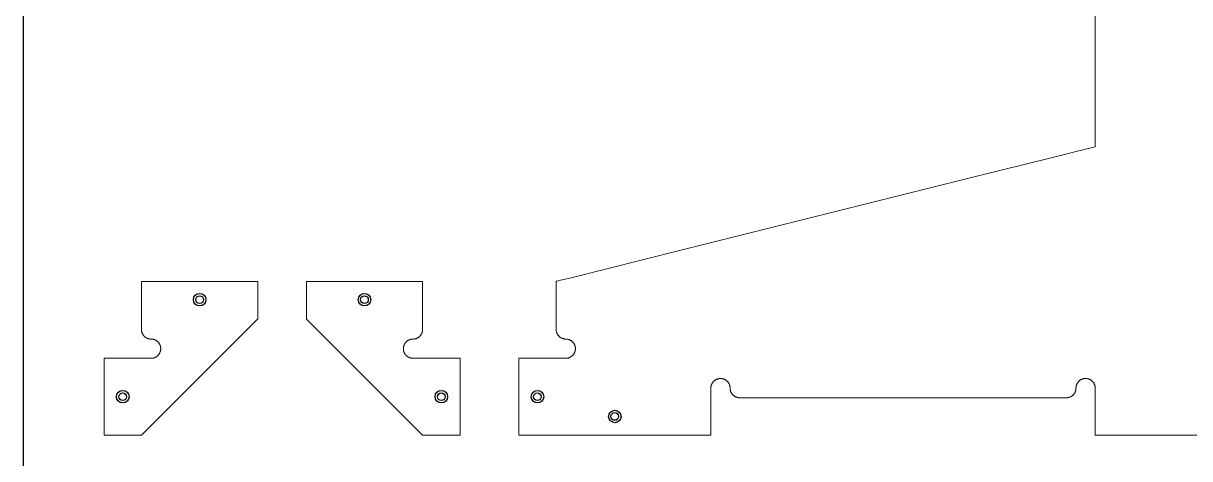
# Model space of a CAD drawing. Header units: inches. Extents: x -48 to 0, y -96 to 0.
# Drawn here: x -48 to -24.11, y -26.68 to -17.76 of the extents above; entities that cross this region are included whole.
import ezdxf

# ---------------------------------------------------------------- set-up
doc = ezdxf.new("R2010")
doc.units = ezdxf.units.IN
doc.header["$MEASUREMENT"] = 0
for name, color, linetype in [('Holes .25 in. dowel', 3, 'Continuous'), ('Holes no. 8 screw', 3, 'Continuous'), ('Material Border', 250, 'Continuous'), ('Outside Cut', 1, 'Continuous')]:
    doc.layers.add(name, color=color, linetype=linetype)

msp = doc.modelspace()

# ---------------------------------------------------------------- linework, layer by layer
at = {"layer": 'Holes .25 in. dowel'}
for centre in [(-44.388, -23.421), (-41.011, -23.421), (-45.963, -25.409), (-39.436, -25.409), (-37.467, -25.409), (-35.883, -25.813)]:
    msp.add_circle(centre, 0.128, dxfattribs=at)
at = {"layer": 'Holes no. 8 screw'}
for centre in [(-44.388, -23.421), (-41.011, -23.421), (-45.963, -25.409), (-39.436, -25.409), (-37.467, -25.409), (-35.883, -25.813)]:
    msp.add_circle(centre, 0.0787, dxfattribs=at)
at = {"layer": 'Material Border'}
msp.add_lwpolyline([(0, 0), (-48, 0), (-48, -96), (0, -96), (0, 0)], dxfattribs=at)
at = {"layer": 'Outside Cut', "linetype": 'Continuous', "lineweight": 0}
msp.add_lwpolyline([(-21.892, -26.197), (-24.218, -26.197), (-25.381, -26.197), (-25.962, -26.197), (-26.035, -26.197), (-26.039, -26.197), (-26.04, -26.197), (-26.04, -26.197), (-26.04, -26.197), (-26.04, -26.196), (-26.04, -26.195), (-26.04, -26.194), (-26.04, -26.187), (-26.04, -26.174), (-26.04, -25.963), (-26.04, -25.541), (-26.04, -25.436), (-26.04, -25.429), (-26.04, -25.427), (-26.04, -25.424), (-26.04, -25.417), (-26.04, -25.404), (-26.04, -25.35), (-26.04, -25.241), (-26.04, -25.235), (-26.04, -25.231), (-26.04, -25.227), (-26.041, -25.219), (-26.041, -25.211), (-26.042, -25.203), (-26.044, -25.195), (-26.045, -25.187), (-26.048, -25.179), (-26.05, -25.171), (-26.053, -25.164), (-26.056, -25.156), (-26.059, -25.149), (-26.063, -25.141), (-26.067, -25.134), (-26.071, -25.127), (-26.075, -25.12), (-26.08, -25.114), (-26.085, -25.107), (-26.09, -25.101), (-26.096, -25.095), (-26.101, -25.09), (-26.107, -25.084), (-26.113, -25.079), (-26.12, -25.074), (-26.126, -25.07), (-26.133, -25.065), (-26.14, -25.061), (-26.147, -25.057), (-26.155, -25.053), (-26.162, -25.05), (-26.17, -25.047), (-26.178, -25.045), (-26.185, -25.042), (-26.193, -25.04), (-26.201, -25.039), (-26.209, -25.037), (-26.217, -25.036), (-26.225, -25.036), (-26.233, -25.035), (-26.237, -25.035), (-26.241, -25.035), (-26.248, -25.036), (-26.256, -25.036), (-26.263, -25.037), (-26.271, -25.038), (-26.279, -25.04), (-26.287, -25.042), (-26.294, -25.044), (-26.302, -25.046), (-26.31, -25.049), (-26.317, -25.052), (-26.325, -25.056), (-26.332, -25.06), (-26.339, -25.064), (-26.347, -25.068), (-26.353, -25.073), (-26.36, -25.079), (-26.367, -25.084), (-26.373, -25.09), (-26.379, -25.096), (-26.385, -25.102), (-26.39, -25.109), (-26.396, -25.115), (-26.401, -25.122), (-26.405, -25.129), (-26.409, -25.137), (-26.413, -25.144), (-26.417, -25.152), (-26.42, -25.159), (-26.423, -25.167), (-26.425, -25.175), (-26.428, -25.182), (-26.429, -25.19), (-26.431, -25.198), (-26.432, -25.205), (-26.433, -25.213), (-26.434, -25.22), (-26.434, -25.228), (-26.434, -25.235), (-26.434, -25.243), (-26.435, -25.25), (-26.436, -25.258), (-26.437, -25.265), (-26.438, -25.273), (-26.44, -25.281), (-26.442, -25.288), (-26.445, -25.296), (-26.447, -25.304), (-26.451, -25.311), (-26.454, -25.319), (-26.458, -25.326), (-26.462, -25.334), (-26.467, -25.341), (-26.472, -25.348), (-26.477, -25.355), (-26.482, -25.361), (-26.488, -25.367), (-26.494, -25.374), (-26.5, -25.379), (-26.507, -25.385), (-26.513, -25.39), (-26.52, -25.395), (-26.527, -25.4), (-26.535, -25.404), (-26.542, -25.408), (-26.55, -25.411), (-26.557, -25.415), (-26.565, -25.418), (-26.573, -25.42), (-26.58, -25.422), (-26.588, -25.424), (-26.596, -25.426), (-26.603, -25.427), (-26.611, -25.428), (-26.618, -25.429), (-26.626, -25.429), (-26.629, -25.429), (-26.63, -25.429), (-26.631, -25.429), (-26.631, -25.429), (-26.631, -25.429), (-26.631, -25.429), (-26.631, -25.429), (-26.631, -25.429), (-26.646, -25.429), (-26.703, -25.429), (-27.623, -25.429), (-29.461, -25.429), (-33.139, -25.429), (-33.254, -25.429), (-33.311, -25.429), (-33.318, -25.429), (-33.322, -25.429), (-33.324, -25.429), (-33.324, -25.429), (-33.324, -25.429), (-33.325, -25.429), (-33.333, -25.429), (-33.34, -25.428), (-33.348, -25.428), (-33.355, -25.426), (-33.363, -25.425), (-33.371, -25.423), (-33.378, -25.421), (-33.386, -25.419), (-33.394, -25.416), (-33.401, -25.413), (-33.409, -25.41), (-33.416, -25.406), (-33.424, -25.402), (-33.431, -25.397), (-33.438, -25.393), (-33.445, -25.387), (-33.451, -25.382), (-33.458, -25.376), (-33.464, -25.37), (-33.47, -25.364), (-33.475, -25.358), (-33.481, -25.351), (-33.486, -25.344), (-33.49, -25.337), (-33.495, -25.33), (-33.499, -25.323), (-33.502, -25.315), (-33.506, -25.308), (-33.509, -25.3), (-33.511, -25.292), (-33.514, -25.284), (-33.515, -25.277), (-33.517, -25.269), (-33.518, -25.261), (-33.519, -25.254), (-33.52, -25.246), (-33.52, -25.239), (-33.521, -25.224), (-33.521, -25.217), (-33.522, -25.209), (-33.523, -25.201), (-33.524, -25.194), (-33.526, -25.186), (-33.528, -25.178), (-33.53, -25.171), (-33.533, -25.163), (-33.536, -25.155), (-33.54, -25.148), (-33.543, -25.14), (-33.547, -25.133), (-33.552, -25.126), (-33.557, -25.119), (-33.562, -25.112), (-33.567, -25.105), (-33.573, -25.099), (-33.579, -25.093), (-33.585, -25.087), (-33.591, -25.081), (-33.598, -25.076), (-33.605, -25.071), (-33.612, -25.066), (-33.619, -25.062), (-33.626, -25.058), (-33.634, -25.054), (-33.641, -25.051), (-33.649, -25.048), (-33.657, -25.045), (-33.664, -25.043), (-33.672, -25.041), (-33.68, -25.039), (-33.687, -25.038), (-33.695, -25.037), (-33.703, -25.036), (-33.71, -25.035), (-33.717, -25.035), (-33.725, -25.035), (-33.733, -25.036), (-33.741, -25.037), (-33.749, -25.038), (-33.757, -25.039), (-33.765, -25.041), (-33.773, -25.043), (-33.781, -25.046), (-33.789, -25.049), (-33.796, -25.052), (-33.804, -25.055), (-33.811, -25.059), (-33.818, -25.063), (-33.825, -25.067), (-33.832, -25.072), (-33.838, -25.077), (-33.845, -25.082), (-33.851, -25.087), (-33.856, -25.093), (-33.862, -25.098), (-33.867, -25.104), (-33.872, -25.11), (-33.877, -25.117), (-33.882, -25.124), (-33.886, -25.131), (-33.89, -25.138), (-33.894, -25.145), (-33.897, -25.152), (-33.901, -25.16), (-33.903, -25.168), (-33.906, -25.175), (-33.908, -25.183), (-33.91, -25.191), (-33.912, -25.199), (-33.913, -25.207), (-33.914, -25.215), (-33.914, -25.223), (-33.914, -25.231), (-33.914, -25.238), (-33.914, -25.265), (-33.914, -25.319), (-33.914, -25.427), (-33.914, -25.428), (-33.914, -25.429), (-33.914, -25.429), (-33.914, -25.429), (-33.914, -25.429), (-33.914, -25.436), (-33.914, -25.449), (-33.914, -25.476), (-33.914, -25.528), (-33.914, -25.634), (-33.914, -25.845), (-33.914, -26.056), (-33.914, -26.161), (-33.914, -26.187), (-33.914, -26.194), (-33.914, -26.196), (-33.914, -26.196), (-33.914, -26.197), (-33.914, -26.197), (-33.915, -26.197), (-33.917, -26.197), (-33.934, -26.197), (-34.002, -26.197), (-34.272, -26.197), (-36.435, -26.197), (-37.517, -26.197), (-37.787, -26.197), (-37.821, -26.197), (-37.838, -26.197), (-37.846, -26.197), (-37.85, -26.197), (-37.851, -26.197), (-37.851, -26.197), (-37.851, -26.197), (-37.851, -26.196), (-37.851, -26.195), (-37.851, -26.168), (-37.851, -26.114), (-37.851, -25.898), (-37.851, -25.033), (-37.851, -24.816), (-37.851, -24.708), (-37.851, -24.654), (-37.851, -24.627), (-37.851, -24.624), (-37.851, -24.622), (-37.851, -24.622), (-37.847, -24.622), (-37.841, -24.622), (-37.63, -24.622), (-37.208, -24.622), (-37.102, -24.622), (-37.089, -24.622), (-37.086, -24.622), (-37.084, -24.622), (-37.084, -24.622), (-37.083, -24.622), (-37.082, -24.622), (-37.075, -24.622), (-37.061, -24.622), (-37.007, -24.622), (-36.899, -24.622), (-36.886, -24.622), (-36.878, -24.622), (-36.871, -24.621), (-36.863, -24.62), (-36.856, -24.619), (-36.848, -24.618), (-36.84, -24.616), (-36.832, -24.614), (-36.825, -24.612), (-36.817, -24.609), (-36.809, -24.606), (-36.802, -24.603), (-36.794, -24.599), (-36.787, -24.595), (-36.78, -24.59), (-36.773, -24.586), (-36.766, -24.581), (-36.759, -24.575), (-36.753, -24.57), (-36.747, -24.564), (-36.741, -24.557), (-36.735, -24.551), (-36.73, -24.544), (-36.725, -24.537), (-36.72, -24.53), (-36.716, -24.523), (-36.712, -24.516), (-36.708, -24.508), (-36.705, -24.501), (-36.702, -24.493), (-36.699, -24.485), (-36.697, -24.478), (-36.695, -24.47), (-36.693, -24.462), (-36.692, -24.455), (-36.691, -24.447), (-36.69, -24.439), (-36.69, -24.432), (-36.69, -24.425), (-36.69, -24.417), (-36.69, -24.41), (-36.691, -24.402), (-36.692, -24.395), (-36.694, -24.387), (-36.695, -24.379), (-36.697, -24.372), (-36.7, -24.364), (-36.702, -24.356), (-36.705, -24.349), (-36.709, -24.341), (-36.712, -24.334), (-36.717, -24.326), (-36.721, -24.319), (-36.726, -24.312), (-36.731, -24.305), (-36.736, -24.298), (-36.742, -24.292), (-36.748, -24.286), (-36.754, -24.28), (-36.76, -24.274), (-36.767, -24.269), (-36.774, -24.264), (-36.781, -24.259), (-36.788, -24.255), (-36.795, -24.251), (-36.803, -24.247), (-36.81, -24.244), (-36.818, -24.241), (-36.826, -24.238), (-36.833, -24.236), (-36.841, -24.234), (-36.849, -24.232), (-36.856, -24.231), (-36.864, -24.23), (-36.872, -24.229), (-36.879, -24.228), (-36.886, -24.228), (-36.894, -24.228), (-36.901, -24.228), (-36.909, -24.227), (-36.916, -24.226), (-36.924, -24.225), (-36.932, -24.223), (-36.939, -24.221), (-36.947, -24.219), (-36.955, -24.216), (-36.962, -24.213), (-36.97, -24.21), (-36.978, -24.206), (-36.985, -24.202), (-36.992, -24.198), (-36.999, -24.193), (-37.006, -24.188), (-37.013, -24.183), (-37.019, -24.177), (-37.025, -24.171), (-37.031, -24.165), (-37.037, -24.159), (-37.042, -24.152), (-37.047, -24.145), (-37.052, -24.138), (-37.057, -24.131), (-37.061, -24.124), (-37.064, -24.116), (-37.068, -24.109), (-37.071, -24.101), (-37.074, -24.093), (-37.076, -24.086), (-37.078, -24.078), (-37.08, -24.07), (-37.081, -24.062), (-37.082, -24.055), (-37.083, -24.047), (-37.083, -24.04), (-37.084, -24.032), (-37.084, -24.032), (-37.084, -24.031), (-37.084, -24.031), (-37.084, -24.03), (-37.084, -24.028), (-37.084, -24.019), (-37.084, -24.003), (-37.084, -23.969), (-37.084, -23.901), (-37.084, -23.631), (-37.084, -23.09), (-37.084, -23.056), (-37.084, -23.048), (-37.084, -23.047), (-37.083, -23.047), (-37.083, -23.047), (-37.081, -23.046), (-37.078, -23.046), (-37.066, -23.043), (-37.043, -23.037), (-36.995, -23.025), (-36.806, -22.978), (-36.047, -22.788), (-34.53, -22.41), (-31.496, -21.653), (-28.463, -20.896), (-26.946, -20.517), (-26.187, -20.328), (-26.092, -20.304), (-26.045, -20.292), (-26.042, -20.292), (-26.041, -20.291), (-26.04, -20.291), (-26.04, -20.29), (-26.04, -20.286), (-26.04, -20.278), (-26.04, -20.261), (-26.04, -20.126), (-26.04, -19.855), (-26.04, -15.529)], dxfattribs=at)
for points in [[(-45.579, -24.031), (-45.579, -24.036), (-45.579, -24.041), (-45.578, -24.046), (-45.578, -24.052), (-45.577, -24.057), (-45.577, -24.062), (-45.576, -24.067), (-45.575, -24.072), (-45.574, -24.077), (-45.572, -24.083), (-45.571, -24.088), (-45.569, -24.093), (-45.567, -24.098), (-45.565, -24.104), (-45.563, -24.109), (-45.561, -24.114), (-45.558, -24.119), (-45.556, -24.124), (-45.553, -24.129), (-45.55, -24.134), (-45.547, -24.139), (-45.544, -24.144), (-45.541, -24.148), (-45.537, -24.153), (-45.533, -24.157), (-45.53, -24.162), (-45.526, -24.166), (-45.522, -24.17), (-45.518, -24.174), (-45.513, -24.178), (-45.509, -24.182), (-45.504, -24.186), (-45.5, -24.189), (-45.495, -24.193), (-45.49, -24.196), (-45.486, -24.199), (-45.481, -24.202), (-45.476, -24.205), (-45.471, -24.207), (-45.466, -24.21), (-45.461, -24.212), (-45.455, -24.214), (-45.45, -24.216), (-45.445, -24.218), (-45.44, -24.22), (-45.435, -24.221), (-45.429, -24.222), (-45.424, -24.224), (-45.419, -24.225), (-45.414, -24.226), (-45.408, -24.226), (-45.403, -24.227), (-45.398, -24.228), (-45.393, -24.228), (-45.388, -24.228), (-45.383, -24.228), (-45.378, -24.228), (-45.373, -24.228), (-45.368, -24.229), (-45.363, -24.229), (-45.358, -24.23), (-45.353, -24.23), (-45.347, -24.231), (-45.342, -24.232), (-45.337, -24.233), (-45.332, -24.235), (-45.327, -24.236), (-45.321, -24.238), (-45.316, -24.24), (-45.311, -24.242), (-45.306, -24.244), (-45.301, -24.246), (-45.296, -24.248), (-45.29, -24.251), (-45.285, -24.254), (-45.281, -24.256), (-45.276, -24.26), (-45.271, -24.263), (-45.266, -24.266), (-45.262, -24.27), (-45.257, -24.273), (-45.253, -24.277), (-45.248, -24.281), (-45.244, -24.285), (-45.24, -24.289), (-45.236, -24.293), (-45.232, -24.298), (-45.229, -24.302), (-45.225, -24.307), (-45.222, -24.311), (-45.218, -24.316), (-45.215, -24.321), (-45.212, -24.326), (-45.209, -24.331), (-45.207, -24.336), (-45.204, -24.341), (-45.202, -24.346), (-45.2, -24.351), (-45.198, -24.356), (-45.196, -24.361), (-45.194, -24.367), (-45.193, -24.372), (-45.191, -24.377), (-45.19, -24.382), (-45.189, -24.387), (-45.188, -24.393), (-45.187, -24.398), (-45.187, -24.403), (-45.186, -24.408), (-45.186, -24.413), (-45.185, -24.418), (-45.185, -24.423), (-45.185, -24.426), (-45.185, -24.429), (-45.186, -24.434), (-45.186, -24.439), (-45.186, -24.445), (-45.187, -24.45), (-45.188, -24.456), (-45.189, -24.461), (-45.19, -24.466), (-45.191, -24.472), (-45.192, -24.477), (-45.194, -24.483), (-45.196, -24.488), (-45.198, -24.493), (-45.2, -24.498), (-45.202, -24.503), (-45.204, -24.509), (-45.206, -24.514), (-45.209, -24.518), (-45.212, -24.523), (-45.214, -24.528), (-45.217, -24.533), (-45.221, -24.537), (-45.224, -24.542), (-45.227, -24.546), (-45.23, -24.55), (-45.234, -24.555), (-45.238, -24.559), (-45.241, -24.563), (-45.245, -24.566), (-45.249, -24.57), (-45.253, -24.574), (-45.257, -24.577), (-45.262, -24.581), (-45.266, -24.584), (-45.27, -24.587), (-45.275, -24.59), (-45.28, -24.593), (-45.284, -24.596), (-45.289, -24.599), (-45.294, -24.601), (-45.299, -24.604), (-45.304, -24.606), (-45.31, -24.608), (-45.315, -24.61), (-45.32, -24.612), (-45.325, -24.613), (-45.331, -24.615), (-45.336, -24.616), (-45.341, -24.618), (-45.347, -24.619), (-45.352, -24.62), (-45.358, -24.62), (-45.363, -24.621), (-45.369, -24.621), (-45.374, -24.622), (-45.379, -24.622), (-45.382, -24.622), (-45.384, -24.622), (-45.389, -24.622), (-45.398, -24.622), (-45.416, -24.622), (-45.49, -24.622), (-45.563, -24.622), (-45.572, -24.622), (-45.577, -24.622), (-45.578, -24.622), (-45.579, -24.622), (-45.579, -24.622), (-45.579, -24.622), (-45.58, -24.622), (-45.589, -24.622), (-45.66, -24.622), (-45.803, -24.622), (-46.089, -24.622), (-46.232, -24.622), (-46.304, -24.622), (-46.34, -24.622), (-46.344, -24.622), (-46.346, -24.622), (-46.347, -24.622), (-46.347, -24.622), (-46.347, -24.622), (-46.347, -24.623), (-46.347, -24.626), (-46.347, -24.644), (-46.347, -24.681), (-46.347, -25.854), (-46.347, -26.148), (-46.347, -26.185), (-46.347, -26.194), (-46.347, -26.196), (-46.347, -26.197), (-46.347, -26.197), (-46.347, -26.197), (-46.347, -26.197), (-46.346, -26.197), (-46.344, -26.197), (-46.335, -26.197), (-46.299, -26.197), (-46.228, -26.197), (-45.941, -26.197), (-45.655, -26.197), (-45.584, -26.197), (-45.579, -26.197), (-45.579, -26.197), (-45.578, -26.196), (-45.576, -26.194), (-45.573, -26.191), (-45.566, -26.184), (-45.538, -26.156), (-45.483, -26.1), (-45.372, -25.99), (-44.928, -25.546), (-44.04, -24.658), (-43.597, -24.214), (-43.375, -23.992), (-43.264, -23.881), (-43.208, -23.826), (-43.201, -23.819), (-43.198, -23.815), (-43.197, -23.815), (-43.197, -23.815), (-43.197, -23.815), (-43.197, -23.814), (-43.197, -23.814), (-43.197, -23.809), (-43.197, -23.8), (-43.197, -23.228), (-43.197, -23.085), (-43.197, -23.049), (-43.197, -23.047), (-43.197, -23.047), (-43.198, -23.047), (-43.198, -23.047), (-43.2, -23.047), (-43.204, -23.047), (-43.218, -23.047), (-43.245, -23.047), (-43.301, -23.047), (-43.523, -23.047), (-44.41, -23.047), (-45.298, -23.047), (-45.52, -23.047), (-45.575, -23.047), (-45.579, -23.047), (-45.579, -23.047), (-45.579, -23.047), (-45.579, -23.047), (-45.579, -23.048), (-45.579, -23.048), (-45.579, -23.051), (-45.579, -23.057), (-45.579, -23.069), (-45.579, -23.114), (-45.579, -23.298), (-45.579, -24.031)], [(-39.82, -26.197), (-41.595, -24.421), (-42.039, -23.978), (-42.15, -23.867), (-42.178, -23.839), (-42.192, -23.825), (-42.198, -23.818), (-42.2, -23.816), (-42.201, -23.815), (-42.202, -23.815), (-42.202, -23.815), (-42.202, -23.815), (-42.202, -23.814), (-42.202, -23.796), (-42.202, -23.724), (-42.202, -23.438), (-42.202, -23.152), (-42.202, -23.08), (-42.202, -23.063), (-42.202, -23.054), (-42.202, -23.049), (-42.202, -23.048), (-42.202, -23.048), (-42.202, -23.047), (-42.202, -23.047), (-42.201, -23.047), (-42.194, -23.047), (-42.083, -23.047), (-41.64, -23.047), (-39.864, -23.047), (-39.837, -23.047), (-39.823, -23.047), (-39.821, -23.047), (-39.82, -23.047), (-39.82, -23.047), (-39.82, -23.047), (-39.82, -23.047), (-39.82, -23.049), (-39.82, -23.052), (-39.82, -23.075), (-39.82, -23.12), (-39.82, -23.212), (-39.82, -23.396), (-39.82, -23.762), (-39.82, -23.946), (-39.82, -23.992), (-39.82, -24.015), (-39.82, -24.026), (-39.82, -24.029), (-39.82, -24.03), (-39.82, -24.031), (-39.82, -24.031), (-39.82, -24.031), (-39.82, -24.033), (-39.82, -24.038), (-39.82, -24.043), (-39.821, -24.048), (-39.821, -24.053), (-39.822, -24.058), (-39.822, -24.063), (-39.823, -24.068), (-39.824, -24.074), (-39.826, -24.079), (-39.827, -24.084), (-39.829, -24.089), (-39.83, -24.095), (-39.832, -24.1), (-39.834, -24.105), (-39.836, -24.11), (-39.839, -24.115), (-39.841, -24.12), (-39.844, -24.125), (-39.847, -24.13), (-39.849, -24.135), (-39.853, -24.14), (-39.856, -24.145), (-39.859, -24.149), (-39.863, -24.154), (-39.866, -24.158), (-39.87, -24.163), (-39.874, -24.167), (-39.878, -24.171), (-39.882, -24.175), (-39.887, -24.179), (-39.891, -24.183), (-39.896, -24.187), (-39.9, -24.19), (-39.905, -24.193), (-39.91, -24.197), (-39.915, -24.2), (-39.92, -24.203), (-39.925, -24.205), (-39.93, -24.208), (-39.935, -24.21), (-39.94, -24.213), (-39.945, -24.215), (-39.95, -24.217), (-39.955, -24.218), (-39.961, -24.22), (-39.966, -24.222), (-39.971, -24.223), (-39.976, -24.224), (-39.981, -24.225), (-39.987, -24.226), (-39.992, -24.227), (-39.997, -24.227), (-40.002, -24.228), (-40.007, -24.228), (-40.012, -24.228), (-40.017, -24.228), (-40.022, -24.228), (-40.027, -24.228), (-40.032, -24.229), (-40.037, -24.229), (-40.042, -24.23), (-40.048, -24.231), (-40.053, -24.232), (-40.058, -24.233), (-40.063, -24.234), (-40.069, -24.235), (-40.074, -24.237), (-40.079, -24.238), (-40.084, -24.24), (-40.089, -24.242), (-40.095, -24.244), (-40.1, -24.247), (-40.105, -24.249), (-40.11, -24.252), (-40.115, -24.254), (-40.12, -24.257), (-40.125, -24.26), (-40.129, -24.264), (-40.134, -24.267), (-40.139, -24.27), (-40.143, -24.274), (-40.147, -24.278), (-40.152, -24.282), (-40.156, -24.286), (-40.16, -24.29), (-40.164, -24.294), (-40.168, -24.299), (-40.171, -24.303), (-40.175, -24.308), (-40.178, -24.312), (-40.181, -24.317), (-40.184, -24.322), (-40.187, -24.327), (-40.19, -24.332), (-40.193, -24.337), (-40.195, -24.342), (-40.198, -24.347), (-40.2, -24.352), (-40.202, -24.358), (-40.203, -24.363), (-40.205, -24.368), (-40.207, -24.373), (-40.208, -24.378), (-40.209, -24.384), (-40.21, -24.389), (-40.211, -24.394), (-40.212, -24.399), (-40.212, -24.404), (-40.213, -24.41), (-40.213, -24.415), (-40.213, -24.42), (-40.214, -24.425), (-40.213, -24.43), (-40.213, -24.435), (-40.213, -24.441), (-40.212, -24.446), (-40.212, -24.452), (-40.211, -24.457), (-40.21, -24.462), (-40.209, -24.468), (-40.208, -24.473), (-40.206, -24.479), (-40.205, -24.484), (-40.203, -24.489), (-40.201, -24.495), (-40.199, -24.5), (-40.197, -24.505), (-40.194, -24.51), (-40.192, -24.515), (-40.189, -24.52), (-40.187, -24.525), (-40.184, -24.529), (-40.181, -24.534), (-40.178, -24.539), (-40.174, -24.543), (-40.171, -24.547), (-40.168, -24.552), (-40.164, -24.556), (-40.16, -24.56), (-40.157, -24.564), (-40.153, -24.567), (-40.149, -24.571), (-40.145, -24.575), (-40.141, -24.578), (-40.136, -24.581), (-40.132, -24.585), (-40.127, -24.588), (-40.123, -24.591), (-40.118, -24.594), (-40.113, -24.597), (-40.108, -24.599), (-40.103, -24.602), (-40.098, -24.604), (-40.093, -24.606), (-40.088, -24.609), (-40.083, -24.61), (-40.078, -24.612), (-40.072, -24.614), (-40.067, -24.615), (-40.061, -24.617), (-40.056, -24.618), (-40.051, -24.619), (-40.045, -24.62), (-40.04, -24.621), (-40.034, -24.621), (-40.029, -24.622), (-40.024, -24.622), (-40.018, -24.622), (-40.017, -24.622), (-40.016, -24.622), (-40.013, -24.622), (-40.009, -24.622), (-40, -24.622), (-39.963, -24.622), (-39.89, -24.622), (-39.853, -24.622), (-39.835, -24.622), (-39.825, -24.622), (-39.821, -24.622), (-39.82, -24.622), (-39.82, -24.622), (-39.82, -24.622), (-39.82, -24.622), (-39.819, -24.622), (-39.814, -24.622), (-39.806, -24.622), (-39.233, -24.622), (-39.09, -24.622), (-39.055, -24.622), (-39.052, -24.622), (-39.052, -24.622), (-39.052, -24.622), (-39.052, -24.623), (-39.052, -24.624), (-39.052, -24.626), (-39.052, -24.635), (-39.052, -24.654), (-39.052, -24.69), (-39.052, -24.837), (-39.052, -25.424), (-39.052, -26.011), (-39.052, -26.158), (-39.052, -26.194), (-39.052, -26.197), (-39.052, -26.197), (-39.052, -26.197), (-39.052, -26.197), (-39.053, -26.197), (-39.053, -26.197), (-39.055, -26.197), (-39.06, -26.197), (-39.069, -26.197), (-39.105, -26.197), (-39.248, -26.197), (-39.82, -26.197)]]:
    msp.add_lwpolyline(points, close=True, dxfattribs=at)

doc.saveas('drawing.dxf')
